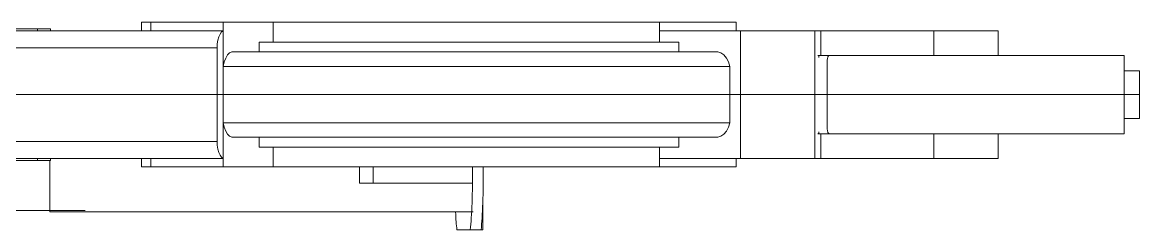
# Model space of a CAD drawing. Header units: inches. Extents: x -10318 to -7858, y -1627 to -453.
# Drawn here: x -8680.22 to -8662.63, y -575.41 to -572.13 of the extents above; entities that cross this region are included whole.
import ezdxf

# ---------------------------------------------------------------- set-up
doc = ezdxf.new("R2010")
doc.units = ezdxf.units.IN
doc.header["$MEASUREMENT"] = 0
doc.layers.add('A-GENM', color=13, linetype='Continuous', lineweight=9)

# ---------------------------------------------------------------- blocks, each defined once
blk = doc.blocks.new('M4_Assault_Rifle_14308 - M4_Assault_Rifle_14308-5171164-4-Lower')
at = {"layer": 'A-GENM'}
for p, q in [((-16.509, 0.884), (-16.509, 0.399)), ((-16.483, 0.884), (-16.509, 0.884)), ((-16.48, 0.884), (-16.311, 0.884)), ((-16.1, 0.884), (-16.311, 0.884)), ((-9.69, 0.601), (-16.355, 0.601)), ((-7.3, 0.583), (-10.247, 0.583)), ((-9.69, -0.209), (-9.69, 0.601)), ((-16.346, 0.148), (-16.346, -0.106)), ((-16.169, 0.148), (-16.346, 0.148)), ((-16.169, 0.148), (-14.781, 0.148)), ((-14.781, 0.148), (-14.565, 0.148)), ((-14.781, 0.148), (-14.781, -0.106)), ((-14.565, 0.148), (-14.565, -0.106))]:
    blk.add_line(p, q, dxfattribs=at)
for centre, start_param, end_param in [((-16.443, 0), 0.546897, 1.674774), ((-16.273, 0), 0.546897, 1.674774), ((-16.137, 0), 5.333235, 5.736288)]:
    blk.add_ellipse(centre, major_axis=(0, 1.035), ratio=0.069756, start_param=start_param, end_param=end_param, dxfattribs=at)
blk = doc.blocks.new('Plasma_Rifle_Gun_19964 - Plasma_Rifle_Gun_19964-5171165-4-Lower')
at = {"layer": 'A-GENM'}
for p, q in [((3.796, 1.142), (5.001, 1.142)), ((3.796, 1.142), (3.796, 1.009)), ((5.001, 1.142), (11.088, 1.142)), ((5.001, 1.142), (5.001, 1.009)), ((11.088, 1.142), (11.871, 1.142)), ((11.088, 1.142), (11.088, 0.829)), ((11.871, 1.142), (13.011, 1.142)), ((11.871, 0.444), (11.871, 1.142)), ((13.011, 1.142), (13.158, 1.142)), ((13.011, 1.142), (13.011, 1.009)), ((13.158, 1.142), (13.158, 1.009)), ((-0.335, 1.009), (0.682, 1.009)), ((-0.335, 1.009), (-0.335, 0.619)), ((0.682, 1.009), (2.461, 1.009)), ((0.682, 1.009), (0.682, 0.619)), ((2.461, 1.009), (2.554, 1.009)), ((2.461, 1.009), (2.461, 0.619)), ((2.554, 1.009), (3.724, 1.009)), ((2.554, 0), (2.554, 1.009)), ((3.724, 1.009), (5.001, 1.009)), ((3.724, 1.009), (3.724, 0)), ((5.001, 1.009), (5.001, 0.829)), ((19.451, 1.009), (11.871, 1.009)), ((11.871, 0), (11.871, 1.009)), ((19.451, 1.009), (13.011, 1.009)), ((14.592, 1.041), (14.797, 1.041)), ((14.592, 1.041), (14.592, 1.009)), ((14.797, 1.041), (15.896, 1.041)), ((14.797, 1.041), (14.797, 1.009)), ((4.695, 0.829), (11.305, 0.829)), ((4.695, 0.829), (4.695, 0.673)), ((11.305, 0.673), (11.305, 0.829)), ((11.969, 0.738), (19.466, 0.738)), ((11.969, 0.738), (11.969, 0)), ((2.326, 0.619), (-2.316, 0.619)), ((-2.316, 0.619), (-2.316, 0.507)), ((2.326, 0.619), (-2.316, 0.619)), ((-2.316, 0.619), (2.326, 0.619)), ((2.493, 0.619), (2.326, 0.619)), ((2.493, 0.619), (2.326, 0.619)), ((2.326, 0.619), (2.493, 0.619)), ((2.493, 0.586), (2.493, 0.619)), ((2.493, 0.619), (2.493, 0.586)), ((4.085, 0.673), (11.736, 0.673)), ((11.736, 0.673), (4.085, 0.673)), ((-2.561, 0.375), (-2.316, 0.375)), ((-2.561, 0.375), (-2.561, 0)), ((-2.316, 0), (-2.316, 0.507)), ((2.362, 0), (2.362, 0.507)), ((11.871, 0.444), (3.894, 0.444)), ((3.894, 0.444), (3.894, 0)), ((-2.561, 0), (-2.316, 0)), ((-2.561, 0), (-2.561, -0.375)), ((-2.316, 0), (-2.561, 0)), ((-2.316, -0.507), (-2.316, 0)), ((2.362, 0), (-2.316, 0)), ((-2.316, 0), (2.362, 0)), ((2.362, -0.507), (2.362, 0)), ((2.362, 0), (2.557, 0)), ((2.557, 0), (2.362, 0)), ((2.554, 0), (3.724, 0)), ((2.554, -1.009), (2.554, 0)), ((3.724, 0), (2.554, 0)), ((3.724, 0), (3.894, 0)), ((3.724, 0), (3.724, -1.009)), ((3.894, 0), (3.724, 0)), ((3.894, 0), (11.871, 0)), ((3.894, 0), (3.894, -0.444)), ((11.871, 0), (3.894, 0)), ((11.871, 0), (11.969, 0)), ((11.871, -1.009), (11.871, 0)), ((11.969, 0), (11.871, 0)), ((11.969, 0), (11.969, -0.738)), ((15.731, 0), (11.969, 0)), ((11.969, 0), (15.731, 0)), ((-2.316, -0.375), (-2.561, -0.375)), ((-2.316, -0.507), (-2.316, -0.619)), ((3.894, -0.444), (11.871, -0.444)), ((11.871, -1.142), (11.871, -0.444)), ((-2.316, -0.619), (2.326, -0.619)), ((-2.316, -0.619), (2.326, -0.619)), ((2.326, -0.619), (-2.316, -0.619)), ((-0.335, -0.619), (-0.335, -1.009)), ((0.682, -0.619), (0.682, -1.009)), ((2.326, -0.619), (2.493, -0.619)), ((2.326, -0.619), (2.493, -0.619)), ((2.493, -0.619), (2.326, -0.619)), ((2.461, -0.619), (2.461, -1.009)), ((2.493, -0.619), (2.493, -0.586)), ((2.493, -0.586), (2.493, -0.619)), ((11.736, -0.673), (4.085, -0.673)), ((4.085, -0.673), (11.736, -0.673)), ((4.695, -0.673), (4.695, -0.829)), ((11.305, -0.829), (11.305, -0.673)), ((11.305, -0.829), (4.695, -0.829)), ((5.001, -0.829), (5.001, -1.009)), ((11.088, -0.829), (11.088, -1.142)), ((15.439, -0.738), (11.969, -0.738)), ((0.682, -1.009), (-0.335, -1.009)), ((2.461, -1.009), (0.682, -1.009)), ((2.554, -1.009), (2.461, -1.009)), ((3.724, -1.009), (2.554, -1.009)), ((5.001, -1.009), (3.724, -1.009)), ((3.796, -1.009), (3.796, -1.142)), ((5.001, -1.009), (5.001, -1.142)), ((11.871, -1.009), (15.731, -1.009)), ((13.011, -1.009), (13.011, -1.142)), ((13.011, -1.009), (15.731, -1.009)), ((13.158, -1.009), (13.158, -1.142)), ((14.592, -1.009), (14.592, -1.041)), ((14.797, -1.041), (14.592, -1.041)), ((14.797, -1.009), (14.797, -1.041)), ((15.731, -1.041), (14.797, -1.041)), ((5.001, -1.142), (3.796, -1.142)), ((11.088, -1.142), (5.001, -1.142)), ((11.871, -1.142), (11.088, -1.142)), ((13.011, -1.142), (11.871, -1.142)), ((13.158, -1.142), (13.011, -1.142))]:
    blk.add_line(p, q, dxfattribs=at)
at = {"layer": 'A-GENM', "flags": 128}
for points in [[(11.871, 1.009), (11.898, 0.989), (11.922, 0.956), (11.943, 0.912), (11.958, 0.859), (11.967, 0.8), (11.969, 0.738)], [(3.894, 0.444), (3.916, 0.516), (3.947, 0.577), (3.988, 0.626), (4.034, 0.658), (4.085, 0.673)], [(11.736, 0.673), (11.772, 0.658), (11.805, 0.626), (11.833, 0.577), (11.856, 0.516), (11.871, 0.444)], [(4.085, -0.673), (4.034, -0.658), (3.988, -0.626), (3.947, -0.577), (3.916, -0.516), (3.894, -0.444)], [(11.871, -0.444), (11.856, -0.516), (11.833, -0.577), (11.805, -0.626), (11.772, -0.658), (11.736, -0.673)], [(11.969, -0.738), (11.967, -0.8), (11.958, -0.859), (11.943, -0.912), (11.922, -0.956), (11.898, -0.989), (11.871, -1.009)]]:
    blk.add_lwpolyline(points, dxfattribs=at)
at = {"layer": 'A-GENM'}
for centre, start_param, end_param in [((2.493, 0.507), 6.021386, 6.283185), ((2.493, -0.507), 3.141593, 3.403392)]:
    blk.add_ellipse(centre, major_axis=(0, 0.113), ratio=0.572231, start_param=start_param, end_param=end_param, dxfattribs=at)
for points, knots in [([(2.362, 0.507), (2.362, 0.526), (2.359, 0.556), (2.352, 0.587), (2.344, 0.605), (2.335, 0.617), (2.329, 0.619), (2.326, 0.619)], [0, 0, 0, 0, 0.333333, 0.5, 0.666667, 0.833333, 1, 1, 1, 1]), ([(2.326, -0.619), (2.329, -0.619), (2.335, -0.617), (2.344, -0.605), (2.352, -0.587), (2.359, -0.556), (2.362, -0.526), (2.362, -0.507)], [0, 0, 0, 0, 0.166667, 0.333333, 0.5, 0.666667, 1, 1, 1, 1])]:
    blk.add_open_spline(points, degree=3, knots=knots, dxfattribs=at)

msp = doc.modelspace()

# ---------------------------------------------------------------- block references
at = {"layer": 'A-GENM', "rotation": 180}
for name, p in [('Plasma_Rifle_Gun_19964 - Plasma_Rifle_Gun_19964-5171165-4-Lower', (-8665.1878, -573.2747)), ('M4_Assault_Rifle_14308 - M4_Assault_Rifle_14308-5171164-4-Lower', (-8689.4795, -574.523))]:
    msp.add_blockref(name, p, dxfattribs=at)

doc.saveas('drawing.dxf')
